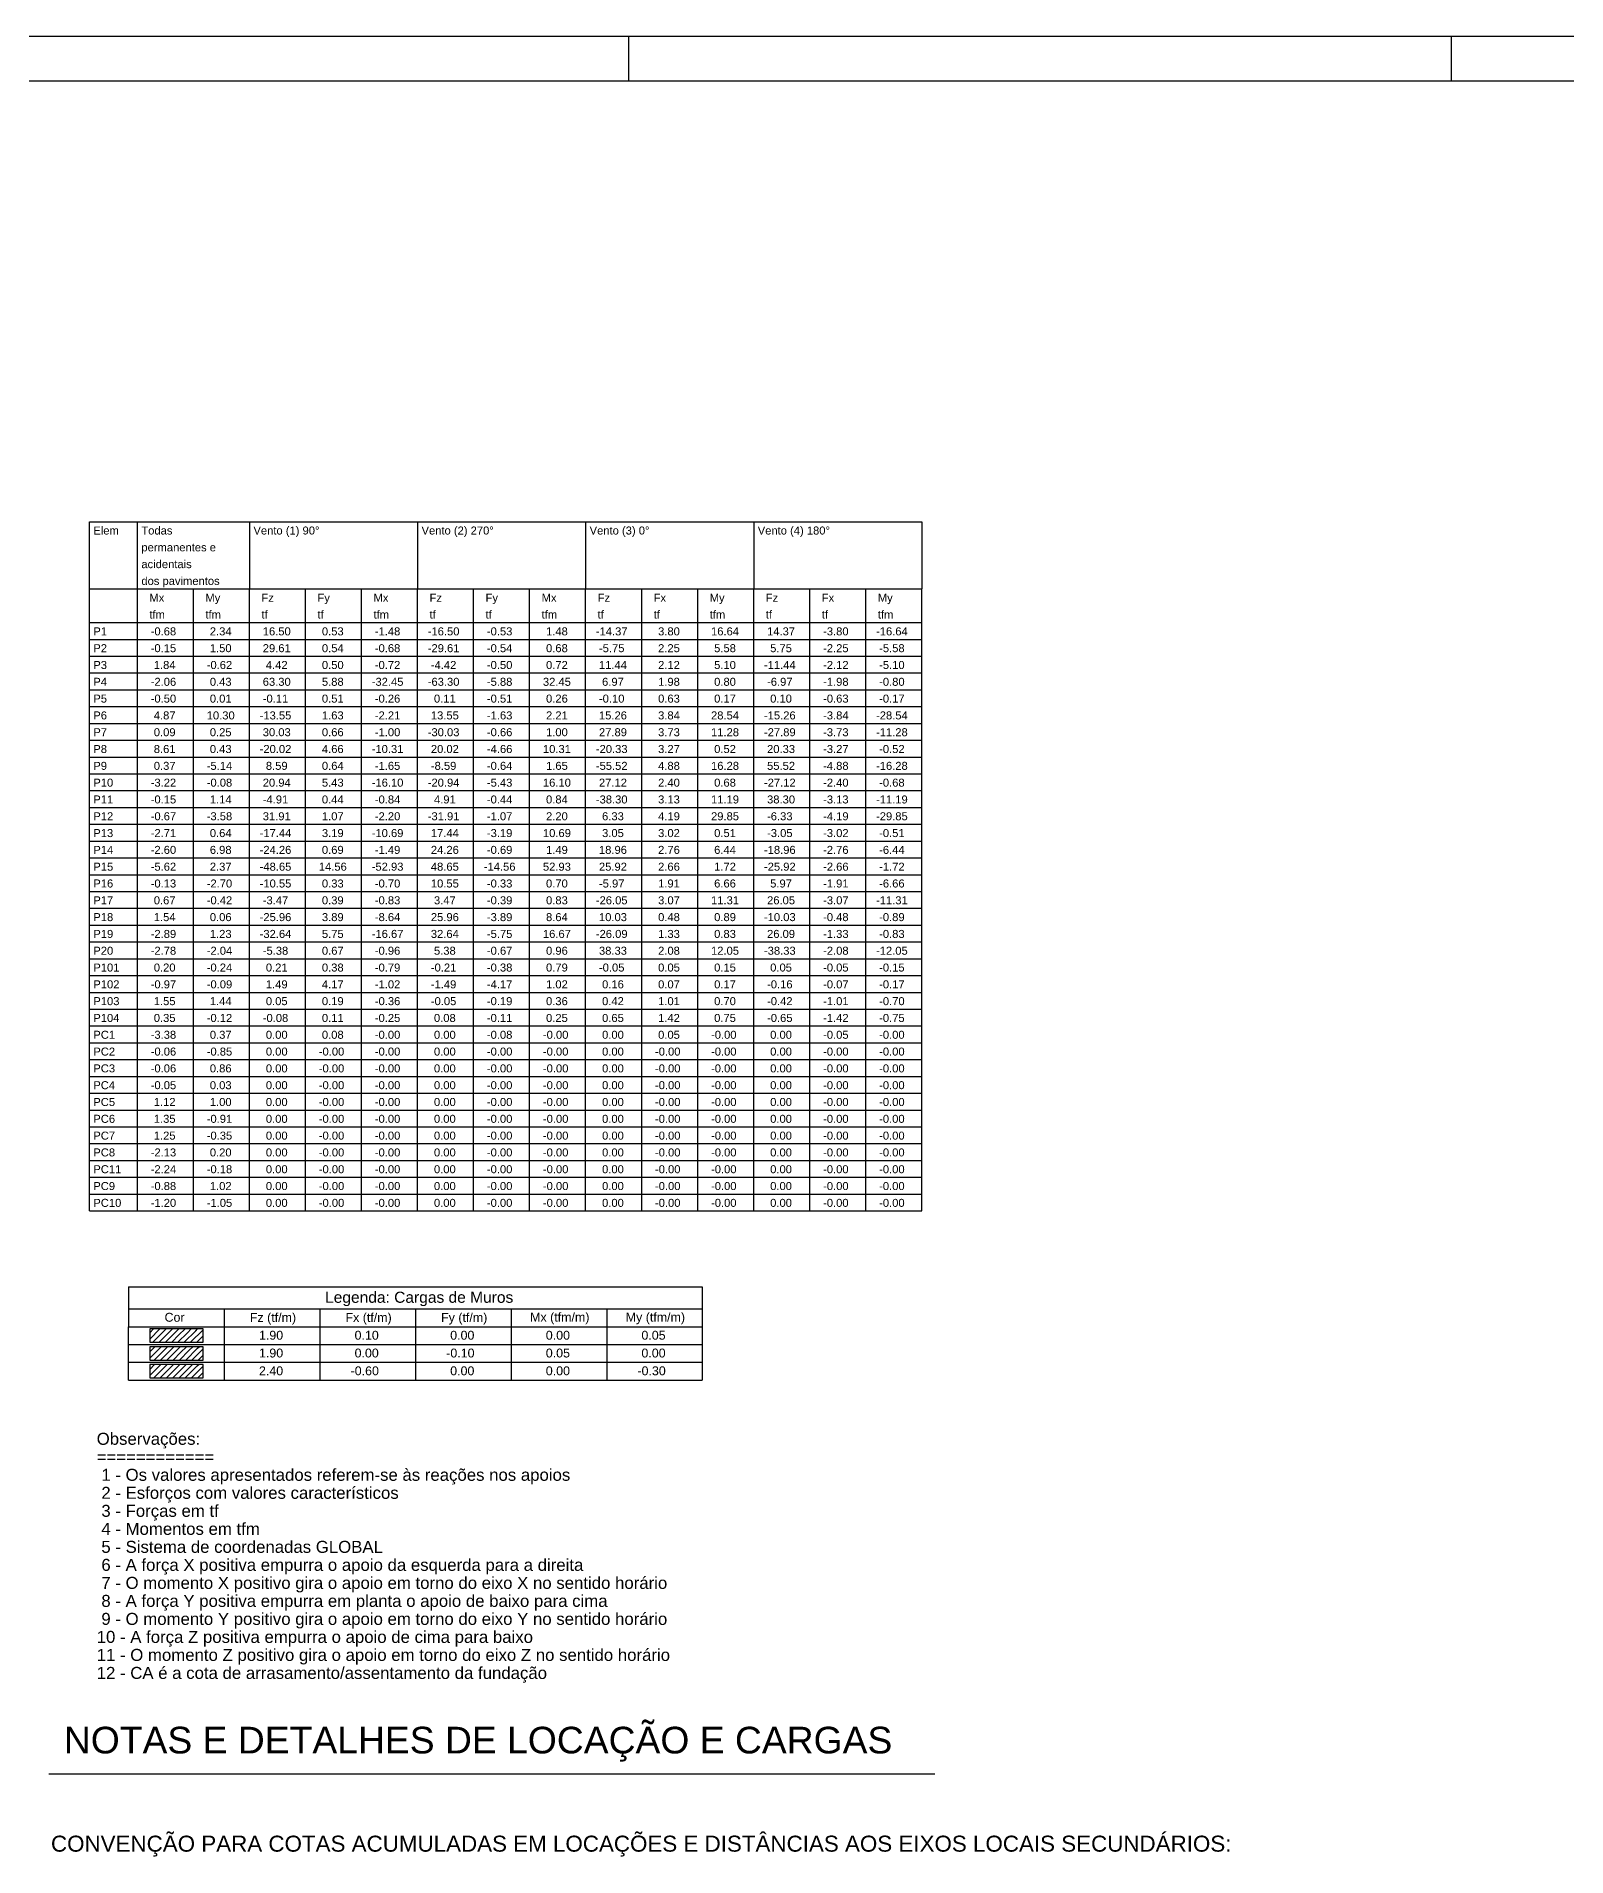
# Model space of a CAD drawing. Extents: x 0 to 119, y 0 to 84.
# Drawn here: x 50.08 to 84.49, y 43.17 to 84.1 of the extents above; entities that cross this region are included whole.
import ezdxf

# ---------------------------------------------------------------- set-up
doc = ezdxf.new("R2010")
doc.units = 0
doc.header["$MEASUREMENT"] = 0
for name, color, linetype in [('15', 12, 'CONTINUOUS'), ('18', 6, 'CONTINUOUS'), ('26', 10, 'CONTINUOUS'), ('3', 7, 'CONTINUOUS'), ('40', 7, 'CONTINUOUS'), ('50', 7, 'CONTINUOUS'), ('7', 232, 'CONTINUOUS')]:
    doc.layers.add(name, color=color, linetype=linetype)
doc.styles.add('TQS_ARIAL', font='arial.ttf')

msp = doc.modelspace()

# ---------------------------------------------------------------- linework, layer by layer
at = {"layer": '15', "color": 12, "linetype": 'Continuous'}
msp.add_line((50.362471, 45.029784), (70.285702, 45.029784), dxfattribs=at)
at = {"layer": '18', "color": 6, "linetype": 'Continuous'}
for p, q in [((52.632936, 54.373666), (52.89172, 54.63245)), ((52.632936, 54.515087), (52.750299, 54.63245)), ((52.766543, 54.365852), (53.033141, 54.63245)), ((52.955105, 54.412992), (53.174563, 54.63245)), ((53.015984, 54.33245), (53.143667, 54.460133)), ((53.143667, 54.460133), (53.315984, 54.63245)), ((53.157406, 54.33245), (53.332229, 54.507273)), ((53.298827, 54.33245), (53.520791, 54.554414)), ((53.332229, 54.507273), (53.457406, 54.63245)), ((53.440248, 54.33245), (53.709352, 54.601554)), ((53.520791, 54.554414), (53.598827, 54.63245)), ((53.58167, 54.33245), (53.832936, 54.583716)), ((53.709352, 54.601554), (53.740248, 54.63245)), ((52.733141, 54.33245), (52.766543, 54.365852)), ((52.874563, 54.33245), (52.955105, 54.412992)), ((53.723091, 54.33245), (53.832936, 54.442295))]:
    msp.add_line(p, q, dxfattribs=at)
at = {"layer": '26', "color": 10, "linetype": 'Continuous'}
for p, q in [((52.632936, 54.805773), (52.859613, 55.03245)), ((52.632936, 54.947194), (52.718192, 55.03245)), ((52.723734, 54.75515), (53.001035, 55.03245)), ((52.912296, 54.80229), (53.142456, 55.03245)), ((53.100858, 54.849431), (53.283877, 55.03245)), ((53.125299, 54.73245), (53.28942, 54.896571)), ((53.26672, 54.73245), (53.477981, 54.943711)), ((53.28942, 54.896571), (53.425299, 55.03245)), ((53.408141, 54.73245), (53.666543, 54.990852)), ((53.477981, 54.943711), (53.56672, 55.03245)), ((53.549563, 54.73245), (53.832936, 55.015823)), ((53.666543, 54.990852), (53.708141, 55.03245)), ((53.690984, 54.73245), (53.832936, 54.874402)), ((52.701035, 54.73245), (52.723734, 54.75515)), ((52.842456, 54.73245), (52.912296, 54.80229)), ((52.983877, 54.73245), (53.100858, 54.849431)), ((53.832406, 54.73245), (53.832936, 54.73298))]:
    msp.add_line(p, q, dxfattribs=at)
at = {"layer": '3', "color": 7, "linetype": 'Continuous'}
for p, q in [((51.273947, 73.185791), (69.993947, 73.185791)), ((51.273947, 57.687791), (51.273947, 73.185791)), ((52.353947, 57.687791), (52.353947, 73.185791)), ((54.873947, 73.185791), (54.873947, 71.673791)), ((58.653947, 73.185791), (58.653947, 71.673791)), ((62.433947, 73.185791), (62.433947, 71.673791)), ((66.213947, 73.185791), (66.213947, 71.673791)), ((69.993947, 73.185791), (69.993947, 71.673791)), ((51.273947, 71.673791), (69.993947, 71.673791)), ((53.613947, 57.687791), (53.613947, 71.673791)), ((54.873947, 57.687791), (54.873947, 71.673791)), ((56.133947, 57.687791), (56.133947, 71.673791)), ((57.393947, 57.687791), (57.393947, 71.673791)), ((58.653947, 57.687791), (58.653947, 71.673791)), ((59.913947, 57.687791), (59.913947, 71.673791)), ((61.173947, 57.687791), (61.173947, 71.673791)), ((62.433947, 57.687791), (62.433947, 71.673791)), ((63.693947, 57.687791), (63.693947, 71.673791)), ((64.953947, 57.687791), (64.953947, 71.673791)), ((66.213947, 57.687791), (66.213947, 71.673791)), ((67.473947, 57.687791), (67.473947, 71.673791)), ((68.733947, 57.687791), (68.733947, 71.673791)), ((69.993947, 57.687791), (69.993947, 71.673791)), ((51.273947, 70.917791), (69.993947, 70.917791)), ((51.273947, 70.539791), (69.993947, 70.539791)), ((51.273947, 70.161791), (69.993947, 70.161791)), ((51.273947, 69.783791), (69.993947, 69.783791)), ((51.273947, 69.405791), (69.993947, 69.405791)), ((51.273947, 69.027791), (69.993947, 69.027791)), ((51.273947, 68.649791), (69.993947, 68.649791)), ((51.273947, 68.271791), (69.993947, 68.271791)), ((51.273947, 67.893791), (69.993947, 67.893791)), ((51.273947, 67.515791), (69.993947, 67.515791)), ((51.273947, 67.137791), (69.993947, 67.137791)), ((51.273947, 66.759791), (69.993947, 66.759791)), ((51.273947, 66.381791), (69.993947, 66.381791)), ((51.273947, 66.003791), (69.993947, 66.003791)), ((51.273947, 65.625791), (69.993947, 65.625791)), ((51.273947, 65.247791), (69.993947, 65.247791)), ((51.273947, 64.869791), (69.993947, 64.869791)), ((51.273947, 64.491791), (69.993947, 64.491791)), ((51.273947, 64.113791), (69.993947, 64.113791)), ((51.273947, 63.735791), (69.993947, 63.735791)), ((51.273947, 63.357791), (69.993947, 63.357791)), ((51.273947, 62.979791), (69.993947, 62.979791)), ((51.273947, 62.601791), (69.993947, 62.601791)), ((51.273947, 62.223791), (69.993947, 62.223791)), ((51.273947, 61.845791), (69.993947, 61.845791)), ((51.273947, 61.845791), (69.993947, 61.845791)), ((51.273947, 61.467791), (69.993947, 61.467791)), ((51.273947, 61.467791), (69.993947, 61.467791)), ((51.273947, 61.089791), (69.993947, 61.089791)), ((51.273947, 60.711791), (69.993947, 60.711791)), ((51.273947, 60.333791), (69.993947, 60.333791)), ((51.273947, 59.955791), (69.993947, 59.955791)), ((51.273947, 59.577791), (69.993947, 59.577791)), ((51.273947, 59.577791), (69.993947, 59.577791)), ((51.273947, 59.199791), (69.993947, 59.199791)), ((51.273947, 58.821791), (69.993947, 58.821791)), ((51.273947, 58.821791), (69.993947, 58.821791)), ((51.273947, 58.443791), (69.993947, 58.443791)), ((51.273947, 58.443791), (69.993947, 58.443791)), ((51.273947, 58.065791), (69.993947, 58.065791)), ((51.273947, 57.687791), (69.993947, 57.687791)), ((52.157936, 55.98245), (52.157936, 55.08245)), ((52.157936, 55.98245), (65.057936, 55.98245)), ((65.057936, 55.98245), (65.057936, 53.88245)), ((52.157936, 55.48245), (65.057936, 55.48245)), ((54.307936, 55.48245), (54.307936, 55.08245)), ((56.457936, 55.48245), (56.457936, 55.08245)), ((58.607936, 55.48245), (58.607936, 53.88245)), ((60.757936, 55.48245), (60.757936, 53.88245)), ((62.907936, 55.48245), (62.907936, 53.88245)), ((52.157936, 55.08245), (65.057936, 55.08245)), ((52.157936, 53.88245), (52.157936, 55.08245)), ((54.307936, 55.08245), (54.307936, 54.68245)), ((56.457936, 55.08245), (56.457936, 54.68245)), ((52.157936, 54.68245), (65.057936, 54.68245)), ((54.307936, 54.68245), (54.307936, 53.88245)), ((56.457936, 54.68245), (56.457936, 53.88245)), ((52.157936, 54.28245), (65.057936, 54.28245)), ((52.157936, 53.88245), (65.057936, 53.88245))]:
    msp.add_line(p, q, dxfattribs=at)
for points in [[(52.632936, 54.73245), (53.832936, 54.73245), (53.832936, 55.03245), (52.632936, 55.03245), (52.632936, 54.73245)], [(52.632936, 54.33245), (53.832936, 54.33245), (53.832936, 54.63245), (52.632936, 54.63245), (52.632936, 54.33245)], [(52.632936, 53.93245), (53.832936, 53.93245), (53.832936, 54.23245), (52.632936, 54.23245), (52.632936, 53.93245)]]:
    msp.add_lwpolyline(points, dxfattribs=at)
at = {"layer": '40', "linetype": 'Continuous'}
for p, q in [((118.9, 84.099998), (0, 84.100001)), ((63.4, 84.099999), (63.4, 83.099999)), ((81.9, 84.099999), (81.9, 83.099999))]:
    msp.add_line(p, q, dxfattribs=at)
at = {"layer": '50', "linetype": 'Continuous'}
for p, q in [((52.632936, 53.981509), (52.883877, 54.23245)), ((52.632936, 54.12293), (52.742456, 54.23245)), ((52.756086, 53.963238), (53.025299, 54.23245)), ((52.944648, 54.010378), (53.16672, 54.23245)), ((53.008141, 53.93245), (53.13321, 54.057519)), ((53.13321, 54.057519), (53.308141, 54.23245)), ((53.149563, 53.93245), (53.321772, 54.104659)), ((53.290984, 53.93245), (53.510334, 54.151799)), ((53.321772, 54.104659), (53.449563, 54.23245)), ((53.432406, 53.93245), (53.698895, 54.19894)), ((53.510334, 54.151799), (53.590984, 54.23245)), ((53.573827, 53.93245), (53.832936, 54.191559)), ((53.698895, 54.19894), (53.732406, 54.23245)), ((53.715248, 53.93245), (53.832936, 54.050138)), ((52.725299, 53.93245), (52.756086, 53.963238)), ((52.86672, 53.93245), (52.944648, 54.010378))]:
    msp.add_line(p, q, dxfattribs=at)
at = {"layer": '7', "color": 232, "linetype": 'Continuous'}
msp.add_line((3, 83.100001), (117.9, 83.099998), dxfattribs=at)

# ---------------------------------------------------------------- texts
at = {"layer": '15', "color": 12, "linetype": 'Continuous', "style": 'TQS_ARIAL'}
msp.add_text('NOTAS E DETALHES DE LOCAÇÃO E CARGAS', height=0.6, dxfattribs=at).set_placement((50.701583, 45.485859))
at = {"layer": '3', "color": 7, "linetype": 'Continuous', "style": 'TQS_ARIAL'}
for s, height, p in [('Elem', 0.18, (51.363947, 72.897791)), ('Todas ', 0.18, (52.443947, 72.897791)), ('Vento (1) 90%%d', 0.18, (54.963947, 72.897791)), ('Vento (2) 270%%d', 0.18, (58.743947, 72.897791)), ('Vento (3) 0%%d', 0.18, (62.523947, 72.897791)), ('Vento (4) 180%%d', 0.18, (66.303947, 72.897791)), ('permanentes e ', 0.18, (52.443947, 72.519791)), ('acidentais ', 0.18, (52.443947, 72.141791)), ('dos pavimentos', 0.18, (52.443947, 71.763791)), ('Mx', 0.18, (52.623947, 71.385791)), ('My', 0.18, (53.883947, 71.385791)), ('Fz', 0.18, (55.143947, 71.385791)), ('Fy', 0.18, (56.403947, 71.385791)), ('Mx', 0.18, (57.663947, 71.385791)), ('Fz', 0.18, (58.923947, 71.385791)), ('Fy', 0.18, (60.183947, 71.385791)), ('Mx', 0.18, (61.443947, 71.385791)), ('Fz', 0.18, (62.703947, 71.385791)), ('Fx', 0.18, (63.963947, 71.385791)), ('My', 0.18, (65.223947, 71.385791)), ('Fz', 0.18, (66.483947, 71.385791)), ('Fx', 0.18, (67.743947, 71.385791)), ('My', 0.18, (69.003947, 71.385791)), ('tfm', 0.18, (52.623947, 71.007791)), ('tfm', 0.18, (53.883947, 71.007791)), ('tf', 0.18, (55.143947, 71.007791)), ('tf', 0.18, (56.403947, 71.007791)), ('tfm', 0.18, (57.663947, 71.007791)), ('tf', 0.18, (58.923947, 71.007791)), ('tf', 0.18, (60.183947, 71.007791)), ('tfm', 0.18, (61.443947, 71.007791)), ('tf', 0.18, (62.703947, 71.007791)), ('tf', 0.18, (63.963947, 71.007791)), ('tfm', 0.18, (65.223947, 71.007791)), ('tf', 0.18, (66.483947, 71.007791)), ('tf', 0.18, (67.743947, 71.007791)), ('tfm', 0.18, (69.003947, 71.007791)), ('P1', 0.18, (51.363947, 70.629791)), ('P2', 0.18, (51.363947, 70.251791)), ('   -0.68', 0.18, (52.443947, 70.629791)), ('   -0.15', 0.18, (52.443947, 70.251791)), ('    2.34', 0.18, (53.703947, 70.629791)), ('    1.50', 0.18, (53.703947, 70.251791)), ('   29.61', 0.18, (54.963947, 70.251791)), ('   16.50', 0.18, (54.963947, 70.629791)), ('    0.53', 0.18, (56.223947, 70.629791)), ('    0.54', 0.18, (56.223947, 70.251791)), ('   -1.48', 0.18, (57.483947, 70.629791)), ('   -0.68', 0.18, (57.483947, 70.251791)), ('  -16.50', 0.18, (58.743947, 70.629791)), ('  -29.61', 0.18, (58.743947, 70.251791)), ('   -0.53', 0.18, (60.003947, 70.629791)), ('   -0.54', 0.18, (60.003947, 70.251791)), ('    0.68', 0.18, (61.263947, 70.251791)), ('    1.48', 0.18, (61.263947, 70.629791)), ('  -14.37', 0.18, (62.523947, 70.629791)), ('   -5.75', 0.18, (62.523947, 70.251791)), ('    3.80', 0.18, (63.783947, 70.629791)), ('    2.25', 0.18, (63.783947, 70.251791)), ('   16.64', 0.18, (65.043947, 70.629791)), ('    5.58', 0.18, (65.043947, 70.251791)), ('   14.37', 0.18, (66.303947, 70.629791)), ('    5.75', 0.18, (66.303947, 70.251791)), ('   -3.80', 0.18, (67.563947, 70.629791)), ('   -2.25', 0.18, (67.563947, 70.251791)), ('  -16.64', 0.18, (68.823947, 70.629791)), ('   -5.58', 0.18, (68.823947, 70.251791)), ('P3', 0.18, (51.363947, 69.873791)), ('    1.84', 0.18, (52.443947, 69.873791)), ('   -0.62', 0.18, (53.703947, 69.873791)), ('    4.42', 0.18, (54.963947, 69.873791)), ('    0.50', 0.18, (56.223947, 69.873791)), ('   -0.72', 0.18, (57.483947, 69.873791)), ('   -4.42', 0.18, (58.743947, 69.873791)), ('   -0.50', 0.18, (60.003947, 69.873791)), ('    0.72', 0.18, (61.263947, 69.873791)), ('   11.44', 0.18, (62.523947, 69.873791)), ('    2.12', 0.18, (63.783947, 69.873791)), ('    5.10', 0.18, (65.043947, 69.873791)), ('  -11.44', 0.18, (66.303947, 69.873791)), ('   -2.12', 0.18, (67.563947, 69.873791)), ('   -5.10', 0.18, (68.823947, 69.873791)), ('P4', 0.18, (51.363947, 69.495791)), ('   -2.06', 0.18, (52.443947, 69.495791)), ('    0.43', 0.18, (53.703947, 69.495791)), ('   63.30', 0.18, (54.963947, 69.495791)), ('    5.88', 0.18, (56.223947, 69.495791)), ('  -32.45', 0.18, (57.483947, 69.495791)), ('  -63.30', 0.18, (58.743947, 69.495791)), ('   -5.88', 0.18, (60.003947, 69.495791)), ('   32.45', 0.18, (61.263947, 69.495791)), ('    6.97', 0.18, (62.523947, 69.495791)), ('    1.98', 0.18, (63.783947, 69.495791)), ('    0.80', 0.18, (65.043947, 69.495791)), ('   -6.97', 0.18, (66.303947, 69.495791)), ('   -1.98', 0.18, (67.563947, 69.495791)), ('   -0.80', 0.18, (68.823947, 69.495791)), ('P5', 0.18, (51.363947, 69.117791)), ('   -0.50', 0.18, (52.443947, 69.117791)), ('    0.01', 0.18, (53.703947, 69.117791)), ('   -0.11', 0.18, (54.963947, 69.117791)), ('    0.51', 0.18, (56.223947, 69.117791)), ('   -0.26', 0.18, (57.483947, 69.117791)), ('    0.11', 0.18, (58.743947, 69.117791)), ('   -0.51', 0.18, (60.003947, 69.117791)), ('    0.26', 0.18, (61.263947, 69.117791)), ('   -0.10', 0.18, (62.523947, 69.117791)), ('    0.63', 0.18, (63.783947, 69.117791)), ('    0.17', 0.18, (65.043947, 69.117791)), ('    0.10', 0.18, (66.303947, 69.117791)), ('   -0.63', 0.18, (67.563947, 69.117791)), ('   -0.17', 0.18, (68.823947, 69.117791)), ('P6', 0.18, (51.363947, 68.739791)), ('    4.87', 0.18, (52.443947, 68.739791)), ('   10.30', 0.18, (53.703947, 68.739791)), ('  -13.55', 0.18, (54.963947, 68.739791)), ('    1.63', 0.18, (56.223947, 68.739791)), ('   -2.21', 0.18, (57.483947, 68.739791)), ('   13.55', 0.18, (58.743947, 68.739791)), ('   -1.63', 0.18, (60.003947, 68.739791)), ('    2.21', 0.18, (61.263947, 68.739791)), ('   15.26', 0.18, (62.523947, 68.739791)), ('    3.84', 0.18, (63.783947, 68.739791)), ('   28.54', 0.18, (65.043947, 68.739791)), ('  -15.26', 0.18, (66.303947, 68.739791)), ('   -3.84', 0.18, (67.563947, 68.739791)), ('  -28.54', 0.18, (68.823947, 68.739791)), ('P7', 0.18, (51.363947, 68.361791)), ('    0.09', 0.18, (52.443947, 68.361791)), ('    0.25', 0.18, (53.703947, 68.361791)), ('   30.03', 0.18, (54.963947, 68.361791)), ('    0.66', 0.18, (56.223947, 68.361791)), ('   -1.00', 0.18, (57.483947, 68.361791)), ('  -30.03', 0.18, (58.743947, 68.361791)), ('   -0.66', 0.18, (60.003947, 68.361791)), ('    1.00', 0.18, (61.263947, 68.361791)), ('   27.89', 0.18, (62.523947, 68.361791)), ('    3.73', 0.18, (63.783947, 68.361791)), ('   11.28', 0.18, (65.043947, 68.361791)), ('  -27.89', 0.18, (66.303947, 68.361791)), ('   -3.73', 0.18, (67.563947, 68.361791)), ('  -11.28', 0.18, (68.823947, 68.361791)), ('P8', 0.18, (51.363947, 67.983791)), ('    8.61', 0.18, (52.443947, 67.983791)), ('    0.43', 0.18, (53.703947, 67.983791)), ('  -20.02', 0.18, (54.963947, 67.983791)), ('    4.66', 0.18, (56.223947, 67.983791)), ('  -10.31', 0.18, (57.483947, 67.983791)), ('   20.02', 0.18, (58.743947, 67.983791)), ('   -4.66', 0.18, (60.003947, 67.983791)), ('   10.31', 0.18, (61.263947, 67.983791)), ('  -20.33', 0.18, (62.523947, 67.983791)), ('    3.27', 0.18, (63.783947, 67.983791)), ('    0.52', 0.18, (65.043947, 67.983791)), ('   20.33', 0.18, (66.303947, 67.983791)), ('   -3.27', 0.18, (67.563947, 67.983791)), ('   -0.52', 0.18, (68.823947, 67.983791)), ('P9', 0.18, (51.363947, 67.605791)), ('    0.37', 0.18, (52.443947, 67.605791)), ('   -5.14', 0.18, (53.703947, 67.605791)), ('    8.59', 0.18, (54.963947, 67.605791)), ('    0.64', 0.18, (56.223947, 67.605791)), ('   -1.65', 0.18, (57.483947, 67.605791)), ('   -8.59', 0.18, (58.743947, 67.605791)), ('   -0.64', 0.18, (60.003947, 67.605791)), ('    1.65', 0.18, (61.263947, 67.605791)), ('  -55.52', 0.18, (62.523947, 67.605791)), ('    4.88', 0.18, (63.783947, 67.605791)), ('   16.28', 0.18, (65.043947, 67.605791)), ('   55.52', 0.18, (66.303947, 67.605791)), ('   -4.88', 0.18, (67.563947, 67.605791)), ('  -16.28', 0.18, (68.823947, 67.605791)), ('P10', 0.18, (51.363947, 67.227791)), ('   -3.22', 0.18, (52.443947, 67.227791)), ('   -0.08', 0.18, (53.703947, 67.227791)), ('   20.94', 0.18, (54.963947, 67.227791)), ('    5.43', 0.18, (56.223947, 67.227791)), ('  -16.10', 0.18, (57.483947, 67.227791)), ('  -20.94', 0.18, (58.743947, 67.227791)), ('   -5.43', 0.18, (60.003947, 67.227791)), ('   16.10', 0.18, (61.263947, 67.227791)), ('   27.12', 0.18, (62.523947, 67.227791)), ('    2.40', 0.18, (63.783947, 67.227791)), ('    0.68', 0.18, (65.043947, 67.227791)), ('  -27.12', 0.18, (66.303947, 67.227791)), ('   -2.40', 0.18, (67.563947, 67.227791)), ('   -0.68', 0.18, (68.823947, 67.227791)), ('P11', 0.18, (51.363947, 66.849791)), ('   -0.15', 0.18, (52.443947, 66.849791)), ('    1.14', 0.18, (53.703947, 66.849791)), ('   -4.91', 0.18, (54.963947, 66.849791)), ('    0.44', 0.18, (56.223947, 66.849791)), ('   -0.84', 0.18, (57.483947, 66.849791)), ('    4.91', 0.18, (58.743947, 66.849791)), ('   -0.44', 0.18, (60.003947, 66.849791)), ('    0.84', 0.18, (61.263947, 66.849791)), ('  -38.30', 0.18, (62.523947, 66.849791)), ('    3.13', 0.18, (63.783947, 66.849791)), ('   11.19', 0.18, (65.043947, 66.849791)), ('   38.30', 0.18, (66.303947, 66.849791)), ('   -3.13', 0.18, (67.563947, 66.849791)), ('  -11.19', 0.18, (68.823947, 66.849791)), ('P12', 0.18, (51.363947, 66.471791)), ('   -0.67', 0.18, (52.443947, 66.471791)), ('   -3.58', 0.18, (53.703947, 66.471791)), ('   31.91', 0.18, (54.963947, 66.471791)), ('    1.07', 0.18, (56.223947, 66.471791)), ('   -2.20', 0.18, (57.483947, 66.471791)), ('  -31.91', 0.18, (58.743947, 66.471791)), ('   -1.07', 0.18, (60.003947, 66.471791)), ('    2.20', 0.18, (61.263947, 66.471791)), ('    6.33', 0.18, (62.523947, 66.471791)), ('    4.19', 0.18, (63.783947, 66.471791)), ('   29.85', 0.18, (65.043947, 66.471791)), ('   -6.33', 0.18, (66.303947, 66.471791)), ('   -4.19', 0.18, (67.563947, 66.471791)), ('  -29.85', 0.18, (68.823947, 66.471791)), ('P13', 0.18, (51.363947, 66.093791)), ('   -2.71', 0.18, (52.443947, 66.093791)), ('    0.64', 0.18, (53.703947, 66.093791)), ('  -17.44', 0.18, (54.963947, 66.093791)), ('    3.19', 0.18, (56.223947, 66.093791)), ('  -10.69', 0.18, (57.483947, 66.093791)), ('   17.44', 0.18, (58.743947, 66.093791)), ('   -3.19', 0.18, (60.003947, 66.093791)), ('   10.69', 0.18, (61.263947, 66.093791)), ('    3.05', 0.18, (62.523947, 66.093791)), ('    3.02', 0.18, (63.783947, 66.093791)), ('    0.51', 0.18, (65.043947, 66.093791)), ('   -3.05', 0.18, (66.303947, 66.093791)), ('   -3.02', 0.18, (67.563947, 66.093791)), ('   -0.51', 0.18, (68.823947, 66.093791)), ('P14', 0.18, (51.363947, 65.715791)), ('P15', 0.18, (51.363947, 65.337791)), ('   -2.60', 0.18, (52.443947, 65.715791)), ('   -5.62', 0.18, (52.443947, 65.337791)), ('    2.37', 0.18, (53.703947, 65.337791)), ('    6.98', 0.18, (53.703947, 65.715791)), ('  -24.26', 0.18, (54.963947, 65.715791)), ('  -48.65', 0.18, (54.963947, 65.337791)), ('   14.56', 0.18, (56.223947, 65.337791)), ('    0.69', 0.18, (56.223947, 65.715791)), ('  -52.93', 0.18, (57.483947, 65.337791)), ('   -1.49', 0.18, (57.483947, 65.715791)), ('   48.65', 0.18, (58.743947, 65.337791)), ('   24.26', 0.18, (58.743947, 65.715791)), ('  -14.56', 0.18, (60.003947, 65.337791)), ('   -0.69', 0.18, (60.003947, 65.715791)), ('   52.93', 0.18, (61.263947, 65.337791)), ('    1.49', 0.18, (61.263947, 65.715791)), ('   25.92', 0.18, (62.523947, 65.337791)), ('   18.96', 0.18, (62.523947, 65.715791)), ('    2.76', 0.18, (63.783947, 65.715791)), ('    2.66', 0.18, (63.783947, 65.337791)), ('    6.44', 0.18, (65.043947, 65.715791)), ('    1.72', 0.18, (65.043947, 65.337791)), ('  -18.96', 0.18, (66.303947, 65.715791)), ('  -25.92', 0.18, (66.303947, 65.337791)), ('   -2.76', 0.18, (67.563947, 65.715791)), ('   -2.66', 0.18, (67.563947, 65.337791)), ('   -6.44', 0.18, (68.823947, 65.715791)), ('   -1.72', 0.18, (68.823947, 65.337791)), ('P16', 0.18, (51.363947, 64.959791)), ('   -0.13', 0.18, (52.443947, 64.959791)), ('   -2.70', 0.18, (53.703947, 64.959791)), ('  -10.55', 0.18, (54.963947, 64.959791)), ('    0.33', 0.18, (56.223947, 64.959791)), ('   -0.70', 0.18, (57.483947, 64.959791)), ('   10.55', 0.18, (58.743947, 64.959791)), ('   -0.33', 0.18, (60.003947, 64.959791)), ('    0.70', 0.18, (61.263947, 64.959791)), ('   -5.97', 0.18, (62.523947, 64.959791)), ('    1.91', 0.18, (63.783947, 64.959791)), ('    6.66', 0.18, (65.043947, 64.959791)), ('    5.97', 0.18, (66.303947, 64.959791)), ('   -1.91', 0.18, (67.563947, 64.959791)), ('   -6.66', 0.18, (68.823947, 64.959791)), ('P17', 0.18, (51.363947, 64.581791)), ('    0.67', 0.18, (52.443947, 64.581791)), ('   -0.42', 0.18, (53.703947, 64.581791)), ('   -3.47', 0.18, (54.963947, 64.581791)), ('    0.39', 0.18, (56.223947, 64.581791)), ('   -0.83', 0.18, (57.483947, 64.581791)), ('    3.47', 0.18, (58.743947, 64.581791)), ('   -0.39', 0.18, (60.003947, 64.581791)), ('    0.83', 0.18, (61.263947, 64.581791)), ('  -26.05', 0.18, (62.523947, 64.581791)), ('    3.07', 0.18, (63.783947, 64.581791)), ('   11.31', 0.18, (65.043947, 64.581791)), ('   26.05', 0.18, (66.303947, 64.581791)), ('   -3.07', 0.18, (67.563947, 64.581791)), ('  -11.31', 0.18, (68.823947, 64.581791)), ('P18', 0.18, (51.363947, 64.203791)), ('    1.54', 0.18, (52.443947, 64.203791)), ('    0.06', 0.18, (53.703947, 64.203791)), ('  -25.96', 0.18, (54.963947, 64.203791)), ('    3.89', 0.18, (56.223947, 64.203791)), ('   -8.64', 0.18, (57.483947, 64.203791)), ('   25.96', 0.18, (58.743947, 64.203791)), ('   -3.89', 0.18, (60.003947, 64.203791)), ('    8.64', 0.18, (61.263947, 64.203791)), ('   10.03', 0.18, (62.523947, 64.203791)), ('    0.48', 0.18, (63.783947, 64.203791)), ('    0.89', 0.18, (65.043947, 64.203791)), ('  -10.03', 0.18, (66.303947, 64.203791)), ('   -0.48', 0.18, (67.563947, 64.203791)), ('   -0.89', 0.18, (68.823947, 64.203791)), ('P19', 0.18, (51.363947, 63.825791)), ('   -2.89', 0.18, (52.443947, 63.825791)), ('    1.23', 0.18, (53.703947, 63.825791)), ('  -32.64', 0.18, (54.963947, 63.825791)), ('    5.75', 0.18, (56.223947, 63.825791)), ('  -16.67', 0.18, (57.483947, 63.825791)), ('   32.64', 0.18, (58.743947, 63.825791)), ('   -5.75', 0.18, (60.003947, 63.825791)), ('   16.67', 0.18, (61.263947, 63.825791)), ('  -26.09', 0.18, (62.523947, 63.825791)), ('    1.33', 0.18, (63.783947, 63.825791)), ('    0.83', 0.18, (65.043947, 63.825791)), ('   26.09', 0.18, (66.303947, 63.825791)), ('   -1.33', 0.18, (67.563947, 63.825791)), ('   -0.83', 0.18, (68.823947, 63.825791)), ('P20', 0.18, (51.363947, 63.447791)), ('   -2.78', 0.18, (52.443947, 63.447791)), ('   -2.04', 0.18, (53.703947, 63.447791)), ('   -5.38', 0.18, (54.963947, 63.447791)), ('    0.67', 0.18, (56.223947, 63.447791)), ('   -0.96', 0.18, (57.483947, 63.447791)), ('    5.38', 0.18, (58.743947, 63.447791)), ('   -0.67', 0.18, (60.003947, 63.447791)), ('    0.96', 0.18, (61.263947, 63.447791)), ('   38.33', 0.18, (62.523947, 63.447791)), ('    2.08', 0.18, (63.783947, 63.447791)), ('   12.05', 0.18, (65.043947, 63.447791)), ('  -38.33', 0.18, (66.303947, 63.447791)), ('   -2.08', 0.18, (67.563947, 63.447791)), ('  -12.05', 0.18, (68.823947, 63.447791)), ('P101', 0.18, (51.363947, 63.069791)), ('    0.20', 0.18, (52.443947, 63.069791)), ('   -0.24', 0.18, (53.703947, 63.069791)), ('    0.21', 0.18, (54.963947, 63.069791)), ('    0.38', 0.18, (56.223947, 63.069791)), ('   -0.79', 0.18, (57.483947, 63.069791)), ('   -0.21', 0.18, (58.743947, 63.069791)), ('   -0.38', 0.18, (60.003947, 63.069791)), ('    0.79', 0.18, (61.263947, 63.069791)), ('   -0.05', 0.18, (62.523947, 63.069791)), ('    0.05', 0.18, (63.783947, 63.069791)), ('    0.15', 0.18, (65.043947, 63.069791)), ('    0.05', 0.18, (66.303947, 63.069791)), ('   -0.05', 0.18, (67.563947, 63.069791)), ('   -0.15', 0.18, (68.823947, 63.069791)), ('P102', 0.18, (51.363947, 62.691791)), ('   -0.97', 0.18, (52.443947, 62.691791)), ('   -0.09', 0.18, (53.703947, 62.691791)), ('    1.49', 0.18, (54.963947, 62.691791)), ('    4.17', 0.18, (56.223947, 62.691791)), ('   -1.02', 0.18, (57.483947, 62.691791)), ('   -1.49', 0.18, (58.743947, 62.691791)), ('   -4.17', 0.18, (60.003947, 62.691791)), ('    1.02', 0.18, (61.263947, 62.691791)), ('    0.16', 0.18, (62.523947, 62.691791)), ('    0.07', 0.18, (63.783947, 62.691791)), ('    0.17', 0.18, (65.043947, 62.691791)), ('   -0.16', 0.18, (66.303947, 62.691791)), ('   -0.07', 0.18, (67.563947, 62.691791)), ('   -0.17', 0.18, (68.823947, 62.691791)), ('P103', 0.18, (51.363947, 62.313791)), ('    1.55', 0.18, (52.443947, 62.313791)), ('    1.44', 0.18, (53.703947, 62.313791)), ('    0.05', 0.18, (54.963947, 62.313791)), ('    0.19', 0.18, (56.223947, 62.313791)), ('   -0.36', 0.18, (57.483947, 62.313791)), ('   -0.05', 0.18, (58.743947, 62.313791)), ('   -0.19', 0.18, (60.003947, 62.313791)), ('    0.36', 0.18, (61.263947, 62.313791)), ('    0.42', 0.18, (62.523947, 62.313791)), ('    1.01', 0.18, (63.783947, 62.313791)), ('    0.70', 0.18, (65.043947, 62.313791)), ('   -0.42', 0.18, (66.303947, 62.313791)), ('   -1.01', 0.18, (67.563947, 62.313791)), ('   -0.70', 0.18, (68.823947, 62.313791)), ('P104', 0.18, (51.363947, 61.935791)), ('    0.35', 0.18, (52.443947, 61.935791)), ('   -0.12', 0.18, (53.703947, 61.935791)), ('   -0.08', 0.18, (54.963947, 61.935791)), ('    0.11', 0.18, (56.223947, 61.935791)), ('   -0.25', 0.18, (57.483947, 61.935791)), ('    0.08', 0.18, (58.743947, 61.935791)), ('   -0.11', 0.18, (60.003947, 61.935791)), ('    0.25', 0.18, (61.263947, 61.935791)), ('    0.65', 0.18, (62.523947, 61.935791)), ('    1.42', 0.18, (63.783947, 61.935791)), ('    0.75', 0.18, (65.043947, 61.935791)), ('   -0.65', 0.18, (66.303947, 61.935791)), ('   -1.42', 0.18, (67.563947, 61.935791)), ('   -0.75', 0.18, (68.823947, 61.935791)), ('PC1', 0.18, (51.363947, 61.557791)), ('   -3.38', 0.18, (52.443947, 61.557791)), ('    0.37', 0.18, (53.703947, 61.557791)), ('    0.00', 0.18, (54.963947, 61.557791)), ('    0.08', 0.18, (56.223947, 61.557791)), ('   -0.00', 0.18, (57.483947, 61.557791)), ('    0.00', 0.18, (58.743947, 61.557791)), ('   -0.08', 0.18, (60.003947, 61.557791)), ('   -0.00', 0.18, (61.263947, 61.557791)), ('    0.00', 0.18, (62.523947, 61.557791)), ('    0.05', 0.18, (63.783947, 61.557791)), ('   -0.00', 0.18, (65.043947, 61.557791)), ('    0.00', 0.18, (66.303947, 61.557791)), ('   -0.05', 0.18, (67.563947, 61.557791)), ('   -0.00', 0.18, (68.823947, 61.557791)), ('PC2', 0.18, (51.363947, 61.179791)), ('   -0.06', 0.18, (52.443947, 61.179791)), ('   -0.85', 0.18, (53.703947, 61.179791)), ('    0.00', 0.18, (54.963947, 61.179791)), ('   -0.00', 0.18, (56.223947, 61.179791)), ('   -0.00', 0.18, (57.483947, 61.179791)), ('    0.00', 0.18, (58.743947, 61.179791)), ('   -0.00', 0.18, (60.003947, 61.179791)), ('   -0.00', 0.18, (61.263947, 61.179791)), ('    0.00', 0.18, (62.523947, 61.179791)), ('   -0.00', 0.18, (63.783947, 61.179791)), ('   -0.00', 0.18, (65.043947, 61.179791)), ('    0.00', 0.18, (66.303947, 61.179791)), ('   -0.00', 0.18, (67.563947, 61.179791)), ('   -0.00', 0.18, (68.823947, 61.179791)), ('PC3', 0.18, (51.363947, 60.801791)), ('PC4', 0.18, (51.363947, 60.423791)), ('   -0.06', 0.18, (52.443947, 60.801791)), ('   -0.05', 0.18, (52.443947, 60.423791)), ('    0.86', 0.18, (53.703947, 60.801791)), ('    0.03', 0.18, (53.703947, 60.423791)), ('    0.00', 0.18, (54.963947, 60.801791)), ('    0.00', 0.18, (54.963947, 60.423791)), ('   -0.00', 0.18, (56.223947, 60.801791)), ('   -0.00', 0.18, (56.223947, 60.423791)), ('   -0.00', 0.18, (57.483947, 60.801791)), ('   -0.00', 0.18, (57.483947, 60.423791)), ('    0.00', 0.18, (58.743947, 60.801791)), ('    0.00', 0.18, (58.743947, 60.423791)), ('   -0.00', 0.18, (60.003947, 60.801791)), ('   -0.00', 0.18, (60.003947, 60.423791)), ('   -0.00', 0.18, (61.263947, 60.801791)), ('   -0.00', 0.18, (61.263947, 60.423791)), ('    0.00', 0.18, (62.523947, 60.801791)), ('    0.00', 0.18, (62.523947, 60.423791)), ('   -0.00', 0.18, (63.783947, 60.801791)), ('   -0.00', 0.18, (63.783947, 60.423791)), ('   -0.00', 0.18, (65.043947, 60.801791)), ('   -0.00', 0.18, (65.043947, 60.423791)), ('    0.00', 0.18, (66.303947, 60.801791)), ('    0.00', 0.18, (66.303947, 60.423791)), ('   -0.00', 0.18, (67.563947, 60.801791)), ('   -0.00', 0.18, (67.563947, 60.423791)), ('   -0.00', 0.18, (68.823947, 60.801791)), ('   -0.00', 0.18, (68.823947, 60.423791)), ('PC5', 0.18, (51.363947, 60.045791)), ('    1.12', 0.18, (52.443947, 60.045791)), ('    1.00', 0.18, (53.703947, 60.045791)), ('    0.00', 0.18, (54.963947, 60.045791)), ('   -0.00', 0.18, (56.223947, 60.045791)), ('   -0.00', 0.18, (57.483947, 60.045791)), ('    0.00', 0.18, (58.743947, 60.045791)), ('   -0.00', 0.18, (60.003947, 60.045791)), ('   -0.00', 0.18, (61.263947, 60.045791)), ('    0.00', 0.18, (62.523947, 60.045791)), ('   -0.00', 0.18, (63.783947, 60.045791)), ('   -0.00', 0.18, (65.043947, 60.045791)), ('    0.00', 0.18, (66.303947, 60.045791)), ('   -0.00', 0.18, (67.563947, 60.045791)), ('   -0.00', 0.18, (68.823947, 60.045791)), ('PC6', 0.18, (51.363947, 59.667791)), ('    1.35', 0.18, (52.443947, 59.667791)), ('   -0.91', 0.18, (53.703947, 59.667791)), ('    0.00', 0.18, (54.963947, 59.667791)), ('   -0.00', 0.18, (56.223947, 59.667791)), ('   -0.00', 0.18, (57.483947, 59.667791)), ('    0.00', 0.18, (58.743947, 59.667791)), ('   -0.00', 0.18, (60.003947, 59.667791)), ('   -0.00', 0.18, (61.263947, 59.667791)), ('    0.00', 0.18, (62.523947, 59.667791)), ('   -0.00', 0.18, (63.783947, 59.667791)), ('   -0.00', 0.18, (65.043947, 59.667791)), ('    0.00', 0.18, (66.303947, 59.667791)), ('   -0.00', 0.18, (67.563947, 59.667791)), ('   -0.00', 0.18, (68.823947, 59.667791)), ('PC7', 0.18, (51.363947, 59.289791)), ('    1.25', 0.18, (52.443947, 59.289791)), ('   -0.35', 0.18, (53.703947, 59.289791)), ('    0.00', 0.18, (54.963947, 59.289791)), ('   -0.00', 0.18, (56.223947, 59.289791)), ('   -0.00', 0.18, (57.483947, 59.289791)), ('    0.00', 0.18, (58.743947, 59.289791)), ('   -0.00', 0.18, (60.003947, 59.289791)), ('   -0.00', 0.18, (61.263947, 59.289791)), ('    0.00', 0.18, (62.523947, 59.289791)), ('   -0.00', 0.18, (63.783947, 59.289791)), ('   -0.00', 0.18, (65.043947, 59.289791)), ('    0.00', 0.18, (66.303947, 59.289791)), ('   -0.00', 0.18, (67.563947, 59.289791)), ('   -0.00', 0.18, (68.823947, 59.289791)), ('PC8', 0.18, (51.363947, 58.911791)), ('   -2.13', 0.18, (52.443947, 58.911791)), ('    0.20', 0.18, (53.703947, 58.911791)), ('    0.00', 0.18, (54.963947, 58.911791)), ('   -0.00', 0.18, (56.223947, 58.911791)), ('   -0.00', 0.18, (57.483947, 58.911791)), ('    0.00', 0.18, (58.743947, 58.911791)), ('   -0.00', 0.18, (60.003947, 58.911791)), ('   -0.00', 0.18, (61.263947, 58.911791)), ('    0.00', 0.18, (62.523947, 58.911791)), ('   -0.00', 0.18, (63.783947, 58.911791)), ('   -0.00', 0.18, (65.043947, 58.911791)), ('    0.00', 0.18, (66.303947, 58.911791)), ('   -0.00', 0.18, (67.563947, 58.911791)), ('   -0.00', 0.18, (68.823947, 58.911791)), ('PC11', 0.18, (51.363947, 58.533791)), ('   -2.24', 0.18, (52.443947, 58.533791)), ('   -0.18', 0.18, (53.703947, 58.533791)), ('    0.00', 0.18, (54.963947, 58.533791)), ('   -0.00', 0.18, (56.223947, 58.533791)), ('   -0.00', 0.18, (57.483947, 58.533791)), ('    0.00', 0.18, (58.743947, 58.533791)), ('   -0.00', 0.18, (60.003947, 58.533791)), ('   -0.00', 0.18, (61.263947, 58.533791)), ('    0.00', 0.18, (62.523947, 58.533791)), ('   -0.00', 0.18, (63.783947, 58.533791)), ('   -0.00', 0.18, (65.043947, 58.533791)), ('    0.00', 0.18, (66.303947, 58.533791)), ('   -0.00', 0.18, (67.563947, 58.533791)), ('   -0.00', 0.18, (68.823947, 58.533791)), ('PC9', 0.18, (51.363947, 58.155791)), ('   -0.88', 0.18, (52.443947, 58.155791)), ('    1.02', 0.18, (53.703947, 58.155791)), ('    0.00', 0.18, (54.963947, 58.155791)), ('   -0.00', 0.18, (56.223947, 58.155791)), ('   -0.00', 0.18, (57.483947, 58.155791)), ('    0.00', 0.18, (58.743947, 58.155791)), ('   -0.00', 0.18, (60.003947, 58.155791)), ('   -0.00', 0.18, (61.263947, 58.155791)), ('    0.00', 0.18, (62.523947, 58.155791)), ('   -0.00', 0.18, (63.783947, 58.155791)), ('   -0.00', 0.18, (65.043947, 58.155791)), ('    0.00', 0.18, (66.303947, 58.155791)), ('   -0.00', 0.18, (67.563947, 58.155791)), ('   -0.00', 0.18, (68.823947, 58.155791)), ('PC10', 0.18, (51.363947, 57.777791)), ('   -1.20', 0.18, (52.443947, 57.777791)), ('   -1.05', 0.18, (53.703947, 57.777791)), ('    0.00', 0.18, (54.963947, 57.777791)), ('   -0.00', 0.18, (56.223947, 57.777791)), ('   -0.00', 0.18, (57.483947, 57.777791)), ('    0.00', 0.18, (58.743947, 57.777791)), ('   -0.00', 0.18, (60.003947, 57.777791)), ('   -0.00', 0.18, (61.263947, 57.777791)), ('    0.00', 0.18, (62.523947, 57.777791)), ('   -0.00', 0.18, (63.783947, 57.777791)), ('   -0.00', 0.18, (65.043947, 57.777791)), ('    0.00', 0.18, (66.303947, 57.777791)), ('   -0.00', 0.18, (67.563947, 57.777791)), ('   -0.00', 0.18, (68.823947, 57.777791)), ('Legenda: Cargas de Muros', 0.25, (56.575358, 55.620125)), ('Cor', 0.2, (52.965023, 55.194254)), ('Fz (tf/m)', 0.2, (54.883711, 55.191189)), ('Fx (tf/m)', 0.2, (57.033711, 55.191189)), ('Fy (tf/m)', 0.2, (59.183711, 55.191189)), ('Mx (tfm/m)', 0.2, (61.185067, 55.198203)), ('My (tfm/m)', 0.2, (63.335067, 55.198203)), ('1.90', 0.2, (55.088421, 54.790578)), ('0.10', 0.2, (57.238421, 54.790578)), ('0.00', 0.2, (59.388421, 54.790578)), ('0.00', 0.2, (61.538421, 54.790578)), ('0.05', 0.2, (63.688421, 54.790578)), ('1.90', 0.2, (55.088421, 54.390578)), ('0.00', 0.2, (57.238421, 54.390578)), ('-0.10', 0.2, (59.298715, 54.390578)), ('0.05', 0.2, (61.538421, 54.390578)), ('0.00', 0.2, (63.688421, 54.390578)), ('2.40', 0.2, (55.088421, 53.990578)), ('-0.60', 0.2, (57.148715, 53.990578)), ('0.00', 0.2, (59.388421, 53.990578)), ('0.00', 0.2, (61.538421, 53.990578)), ('-0.30', 0.2, (63.598715, 53.990578)), ('Observações:', 0.27, (51.439421, 52.426628)), ('============', 0.27, (51.439421, 52.021628)), (' 1 - Os valores apresentados referem-se às reações nos apoios', 0.27, (51.439421, 51.616628)), (' 2 - Esforços com valores característicos', 0.27, (51.439421, 51.211628)), (' 3 - Forças em tf', 0.27, (51.439421, 50.806628)), (' 4 - Momentos em tfm', 0.27, (51.439421, 50.401628)), (' 5 - Sistema de coordenadas GLOBAL', 0.27, (51.439421, 49.996628)), (' 6 - A força X positiva empurra o apoio da esquerda para a direita', 0.27, (51.439421, 49.591628)), (' 7 - O momento X positivo gira o apoio em torno do eixo X no sentido horário', 0.27, (51.439421, 49.186628)), (' 8 - A força Y positiva empurra em planta o apoio de baixo para cima', 0.27, (51.439421, 48.781628)), (' 9 - O momento Y positivo gira o apoio em torno do eixo Y no sentido horário', 0.27, (51.439421, 48.376628)), ('10 - A força Z positiva empurra o apoio de cima para baixo', 0.27, (51.439421, 47.971628)), ('11 - O momento Z positivo gira o apoio em torno do eixo Z no sentido horário', 0.27, (51.439421, 47.566628)), ('12 - CA é a cota de arrasamento/assentamento da fundação', 0.27, (51.439421, 47.161628)), ('CONVENÇÃO PARA COTAS ACUMULADAS EM LOCAÇÕES E DISTÂNCIAS AOS EIXOS LOCAIS SECUNDÁRIOS:', 0.36, (50.410853, 43.276727))]:
    msp.add_text(s, height=height, dxfattribs=at).set_placement(p)

doc.saveas('drawing.dxf')
